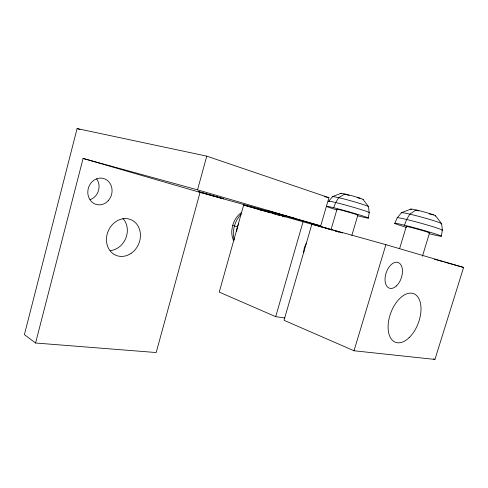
<?xml version="1.0" encoding="UTF-8"?>
<svg xmlns="http://www.w3.org/2000/svg" width="488" height="488" viewBox="0 0 488 488"><rect width="100%" height="100%" fill="white"/><g stroke="black" fill="none" stroke-linecap="round" stroke-linejoin="round"><path stroke-width="0.73" d="M241.682 212.445A18.995 14.097 -72.8 0 0 234.508 220.643L232.636 225.334L231.812 230.287A18.995 14.097 -72.8 0 0 233.74 240.791M368.269 218.142L369.196 212.737L368.525 206.869A18.806 0.964 15.6 0 0 364.707 205.064L361.224 203.905A18.806 0.964 15.6 0 0 342.771 198.671L335.537 196.993A18.806 0.964 15.6 0 0 332.773 196.975M441.329 236.143L442.39 230.177L441.646 223.724L435.552 215.842M200.056 192.394L320.714 225.889L328.918 197.677L206.753 156.136L77.086 128.57L24.4 334.628L35.569 343.009L156.184 352.543L200.056 192.394L83.088 158.441L35.569 343.009M320.714 225.889L197.536 189.844L206.753 156.136M323.526 227.554L243.646 205.051L219.258 292.111L275.683 316.669L284.693 317.962M275.683 316.669L303.109 221.607M311.905 224.059L284.022 320.293L354.032 350.768L434.948 359.43L463.6 267.442L385.892 244.665L311.905 224.059L332.279 230M331.071 229.519L337.001 209.254M351.854 235.436L357.838 215.184M354.032 350.768L385.892 244.665M399.666 248.416L406.272 226.56A12.102 0.458 15.5 0 1 420.101 229.872A12.102 0.458 15.5 0 1 428.293 232.819M422.431 256.176L429.538 232.922M333.7 207.736L335.683 202.526L338.696 197.677L344.845 193.956L347.346 194.547A11.572 0.683 15.6 0 1 358.601 197.744L360.736 198.464A11.572 0.683 15.6 0 1 363.133 199.653M404.467 225.218L406.65 219.496L409.835 214.134L416.081 209.931L419.04 210.633A12.883 0.805 15.2 0 1 431.423 214.147L433.564 214.891A12.883 0.805 15.2 0 1 435.272 215.989M394.804 223.425L397.195 217.935A23.503 1.086 15.4 0 1 409.505 220.192A23.503 1.086 15.4 0 1 434.906 227.329L438.834 228.64A23.503 1.086 15.4 0 1 441.829 230.318M328.735 201.239L332.474 196.633L340.947 193.358M397.372 217.691L401.532 212.646L410.89 209.071M357.155 197.658L360.022 198.305M429.129 213.89L433.564 214.891M324.465 196.633L328.918 197.677M83.088 158.441L197.536 189.844M434.357 259.256L443.128 261.714M444.592 262.123L463.6 267.442M333.737 230.421L342.466 232.971M324.984 227.981L332.273 230.104M335.189 230.952L338.831 232.02M243.646 205.051L270.73 212.914M272.194 213.335L275.854 214.397M277.318 214.824L279.514 215.464M282.442 216.312L284.638 216.953M77.086 128.57L79.983 129.503M237.497 226.999L232.636 225.334M349.109 195.468L342.887 193.553A11.572 0.683 15.6 0 0 341.094 193.584M418.844 210.956L413.659 209.425A12.883 0.805 15.2 0 0 411.408 209.639M433.539 358.863L434.948 359.43M363.078 199.452L368.477 206.595M234.252 239.974A21.46 15.842 -72.8 0 1 241.054 214.317M236.619 231.355A22.247 16.342 -72.7 0 1 238.717 223.486M259.738 209.718A22.247 16.342 -72.7 0 1 261.733 210.499M303.737 252.351A12.151 8.186 -72.1 0 1 306.519 243.061M429.349 233.709A24.211 0.921 15.5 0 0 437.644 234.649L433.588 233.331A24.211 0.921 15.5 0 0 402.472 224.736A24.211 0.921 15.5 0 0 398.995 225.041L403.015 226.328A24.211 0.921 15.5 0 0 406.486 227.39M401.343 212.902A20.941 1.141 15.3 0 1 405.925 213.286L414.66 215.306A20.941 1.141 15.3 0 1 434.985 221.076L438.474 222.266A20.941 1.141 15.3 0 1 441.152 223.894M357.362 215.696A21.746 0.775 15.7 0 0 363.835 216.3L359.784 215.013A21.746 0.775 15.7 0 0 332.035 207.327A21.746 0.775 15.7 0 0 331.712 208.315L335.701 209.572A21.746 0.775 15.7 0 0 336.982 209.962M329.095 201.593A21.106 0.915 15.7 0 1 338.05 203.106A21.106 0.915 15.7 0 1 360.986 209.559L364.914 210.828A21.106 0.915 15.7 0 1 369.196 212.737M337.153 209.407A10.87 0.39 15.7 0 1 348.365 212.079A10.87 0.39 15.7 0 1 357.204 215.104M96.618 178.785A13.127 11.883 -75.5 0 1 90.134 199.653M122.946 218.441A18.837 16.378 -66.7 0 1 125.892 238.01A18.837 16.378 -66.7 0 1 110.398 250.625M198.549 191.613L223.534 198.75L198.549 191.613M267.454 210.7L267.082 210.621L295.081 218.594L267.454 210.7M396.36 285.968A13.585 7.997 -71.5 0 0 399.641 263.343A13.585 7.997 -71.5 0 0 385.233 276.684A13.585 7.997 -71.5 0 0 396.36 285.968M409.145 337.647A25.949 14.671 -69.6 0 0 415.947 294.984A25.949 14.671 -69.6 0 0 388.57 321.281A25.949 14.671 -69.6 0 0 409.145 337.647M108.202 200.733A13.481 12.029 -74.8 0 0 103.493 178.468A13.481 12.029 -74.8 0 0 88.108 195.224A13.481 12.029 -74.8 0 0 108.202 200.733M131.168 253.296A19.331 16.543 -66.9 0 0 132.706 220.57A19.331 16.543 -66.9 0 0 106.469 238.644A19.331 16.543 -66.9 0 0 131.168 253.296"/></g></svg>
